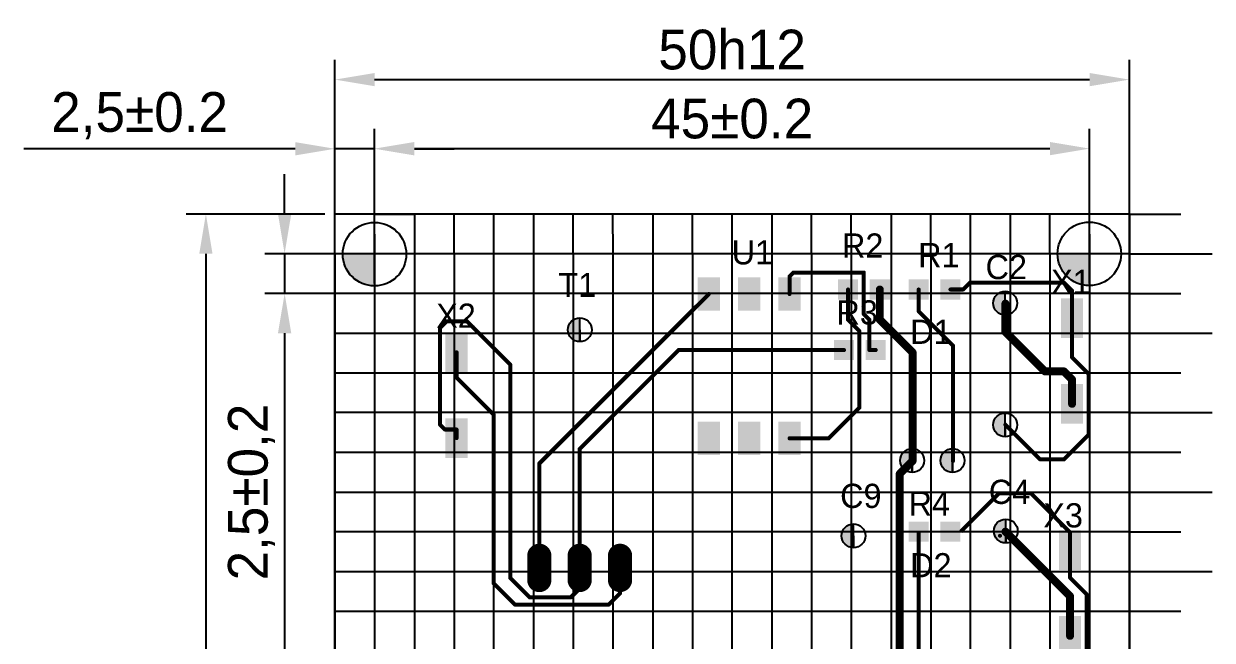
# Model space of a CAD drawing. Header units: millimetres. Extents: x 40 to 3761, y -469 to 920.
# Drawn here: x 1660.6 to 1735.4, y 108.7 to 147.5 of the extents above; entities that cross this region are included whole.
import ezdxf

# ---------------------------------------------------------------- set-up
doc = ezdxf.new("R2010")
doc.units = ezdxf.units.MM
doc.layers.get('Defpoints').update_dxf_attribs({"color": 5})
for name, color, linetype in [('3-размеры', 6, 'Continuous'), ('BottomLayer', 5, 'Continuous'), ('TopLayer', 1, 'Continuous'), ('TopOverlay', 2, 'Continuous'), ('Слой1', 7, 'Continuous')]:
    doc.layers.add(name, color=color, linetype=linetype)
doc.dimstyles.new('ISO-25', dxfattribs={"dimtxt": 2.5, "dimasz": 2.5, "dimexe": 1.25, "dimexo": 0.625, "dimtad": 1, "dimtxsty": 'Standard', "dimcen": 2.5, "dimadec": 0, "dimazin": 0, "dimtfac": 1, "dimtmove": 0, "dimatfit": 3, "dimfxl": 1, "dimarcsym": 0})

# ---------------------------------------------------------------- blocks, each defined once
blk = doc.blocks.new('*D108')
at = {"layer": '3-размеры', "color": 0, "lineweight": -2, "transparency": 16777216}
for p, q in [((1680.231, 133.69), (1680.231, 145.277)), ((1730.231, 133.69), (1730.231, 145.277)), ((1682.731, 144.027), (1727.731, 144.027))]:
    blk.add_line(p, q, dxfattribs=at)
at = {"layer": '3-размеры', "color": 0, "transparency": 16777216}
for points in [[(1682.731, 144.444), (1682.731, 143.61), (1680.231, 144.027)], [(1727.731, 144.444), (1727.731, 143.61), (1730.231, 144.027)]]:
    blk.add_solid(points, dxfattribs=at)
at = {"layer": 'Defpoints', "color": 0, "transparency": 16777216}
for p in [(1730.231, 144.027), (1680.231, 133.065), (1730.231, 133.065)]:
    blk.add_point(p, dxfattribs=at)
at = {"layer": '3-размеры', "color": 0, "transparency": 16777216, "insert": (1705.231, 145.902), "char_height": 2.5, "width": 3.75, "attachment_point": 5}
blk.add_mtext('50h12', dxfattribs=at)
blk = doc.blocks.new('*D105')
at = {"layer": '3-размеры', "color": 0, "lineweight": -2, "transparency": 16777216}
for p, q in [((1682.731, 131.19), (1682.731, 140.935)), ((1727.731, 131.19), (1727.731, 140.935)), ((1685.231, 139.685), (1725.231, 139.685))]:
    blk.add_line(p, q, dxfattribs=at)
at = {"layer": '3-размеры', "color": 0, "transparency": 16777216}
for points in [[(1685.231, 140.101), (1685.231, 139.268), (1682.731, 139.685)], [(1725.231, 140.101), (1725.231, 139.268), (1727.731, 139.685)]]:
    blk.add_solid(points, dxfattribs=at)
at = {"layer": 'Defpoints', "color": 0, "transparency": 16777216}
for p in [(1727.731, 139.685), (1682.731, 130.565), (1727.731, 130.565)]:
    blk.add_point(p, dxfattribs=at)
at = {"layer": '3-размеры', "color": 0, "transparency": 16777216, "insert": (1705.231, 141.56), "char_height": 2.5, "width": 4.16667, "attachment_point": 5}
blk.add_mtext('45%%P0.2', dxfattribs=at)
blk = doc.blocks.new('*D109')
at = {"layer": '3-размеры', "color": 0, "lineweight": -2, "transparency": 16777216}
for p, q in [((1680.231, 131.19), (1680.231, 140.924)), ((1682.731, 131.19), (1682.731, 140.924)), ((1677.731, 139.674), (1660.648, 139.674)), ((1682.731, 139.674), (1680.231, 139.674)), ((1685.231, 139.674), (1687.731, 139.674))]:
    blk.add_line(p, q, dxfattribs=at)
at = {"layer": '3-размеры', "color": 0, "transparency": 16777216}
for points in [[(1677.731, 140.09), (1677.731, 139.257), (1680.231, 139.674)], [(1685.231, 140.09), (1685.231, 139.257), (1682.731, 139.674)]]:
    blk.add_solid(points, dxfattribs=at)
at = {"layer": 'Defpoints', "color": 0, "transparency": 16777216}
for p in [(1680.231, 139.674), (1680.231, 130.565), (1682.731, 130.565)]:
    blk.add_point(p, dxfattribs=at)
at = {"layer": '3-размеры', "color": 0, "transparency": 16777216, "insert": (1667.939, 141.757), "char_height": 2.5, "attachment_point": 5}
blk.add_mtext('2,5%%P0.2', dxfattribs=at)
blk = doc.blocks.new('*D110')
at = {"layer": '3-размеры', "color": 0, "lineweight": -2, "transparency": 16777216}
for p, q in [((1679.606, 135.565), (1670.86, 135.565)), ((1672.11, 133.065), (1672.11, -14.435)), ((1679.606, -16.935), (1670.86, -16.935))]:
    blk.add_line(p, q, dxfattribs=at)
at = {"layer": '3-размеры', "color": 0, "transparency": 16777216}
for points in [[(1671.693, 133.065), (1672.526, 133.065), (1672.11, 135.565)], [(1671.693, -14.435), (1672.526, -14.435), (1672.11, -16.935)]]:
    blk.add_solid(points, dxfattribs=at)
at = {"layer": 'Defpoints', "color": 0, "transparency": 16777216}
for p in [(1680.231, 135.565), (1672.11, -16.935), (1680.231, -16.935)]:
    blk.add_point(p, dxfattribs=at)
at = {"layer": '3-размеры', "color": 0, "transparency": 16777216, "insert": (1670.235, 59.315), "char_height": 2.5, "attachment_point": 5, "rotation": 90}
blk.add_mtext('150h12', dxfattribs=at)
blk = doc.blocks.new('*D106')
at = {"layer": '3-размеры', "color": 0, "lineweight": -2, "transparency": 16777216}
for p, q in [((1682.106, 130.565), (1675.815, 130.565)), ((1677.065, 128.065), (1677.065, -11.917)), ((1682.109, -14.417), (1675.815, -14.417))]:
    blk.add_line(p, q, dxfattribs=at)
at = {"layer": '3-размеры', "color": 0, "transparency": 16777216}
for points in [[(1676.648, 128.065), (1677.482, 128.065), (1677.065, 130.565)], [(1676.648, -11.917), (1677.482, -11.917), (1677.065, -14.417)]]:
    blk.add_solid(points, dxfattribs=at)
at = {"layer": 'Defpoints', "color": 0, "transparency": 16777216}
for p in [(1682.731, 130.565), (1677.065, -14.417), (1682.734, -14.417)]:
    blk.add_point(p, dxfattribs=at)
at = {"layer": '3-размеры', "color": 0, "transparency": 16777216, "insert": (1675.19, 58.074), "char_height": 2.5, "attachment_point": 5, "rotation": 90}
blk.add_mtext('145%%P0.2', dxfattribs=at)
blk = doc.blocks.new('*U101')
for p, q in [((-2.5, 73.75), (-2.5, 76.25)), ((0.003, 73.75), (0, 76.25)), ((2.5, 76.25), (2.5, -76.25)), ((-2.5, 73.75), (-2.5, -76.25)), ((0.003, -76.25), (0.003, 73.75))]:
    blk.add_line(p, q)
blk = doc.blocks.new('*U102')
at = {"color": 0, "linetype": 'ByBlock', "lineweight": -2, "transparency": 16777216}
for p in [(0, 0), (7.5, 0), (15, 0), (22.5, 0), (30, 0), (37.5, 0), (45, 0)]:
    blk.add_blockref('*U101', p, dxfattribs=at)
blk = doc.blocks.new('*U103')
for p, q in [((25, 2.5), (-25, 2.5)), ((-25, 0), (25, 0)), ((-25, -2.5), (25, -2.5))]:
    blk.add_line(p, q)
blk = doc.blocks.new('*U104')
at = {"color": 0, "linetype": 'ByBlock', "lineweight": -2, "transparency": 16777216}
for p in [(0, 142.5), (0, 135), (0, 127.5)]:
    blk.add_blockref('*U103', p, dxfattribs=at)
blk = doc.blocks.new('*D112')
at = {"layer": '3-размеры', "color": 0, "lineweight": -2, "transparency": 16777216}
for p, q in [((1677.065, 135.565), (1677.065, 138.065)), ((1682.109, 133.065), (1675.815, 133.065)), ((1677.065, 133.065), (1677.065, 130.565)), ((1682.109, 130.565), (1675.815, 130.565)), ((1677.065, 128.065), (1677.065, 110.565))]:
    blk.add_line(p, q, dxfattribs=at)
at = {"layer": '3-размеры', "color": 0, "transparency": 16777216}
for points in [[(1676.648, 135.565), (1677.482, 135.565), (1677.065, 133.065)], [(1676.648, 128.065), (1677.482, 128.065), (1677.065, 130.565)]]:
    blk.add_solid(points, dxfattribs=at)
at = {"layer": 'Defpoints', "color": 0, "transparency": 16777216}
for p in [(1682.734, 133.065), (1677.065, 130.565), (1682.734, 130.565)]:
    blk.add_point(p, dxfattribs=at)
at = {"layer": '3-размеры', "color": 0, "transparency": 16777216, "insert": (1674.982, 118.065), "char_height": 2.5, "width": 5.41667, "attachment_point": 5, "rotation": 90}
blk.add_mtext('2,5%%P0,2', dxfattribs=at)

msp = doc.modelspace()

# ---------------------------------------------------------------- hatches: boundary and pattern name
h = msp.add_hatch(color=256)
h.dxf.hatch_style = 1
h.paths.add_polyline_path([(1722.416, 130.7, 0.414214), (1721.666, 129.95, 0.414214), (1722.416, 129.2), (1722.416, 129.95)])
h = msp.add_hatch(color=256)
h.dxf.hatch_style = 1
h.paths.add_polyline_path([(1695.644, 129.032, 0.414214), (1694.894, 128.282, 0.414214), (1695.644, 127.532), (1695.644, 128.282)])
h = msp.add_hatch(color=256)
h.dxf.hatch_style = 1
h.paths.add_polyline_path([(1722.416, 123.039, 0.414214), (1721.666, 122.289, 0.414214), (1722.416, 121.539), (1722.416, 122.289)])
h = msp.add_hatch(color=256)
h.dxf.hatch_style = 1
h.paths.add_polyline_path([(1716.563, 120.792, 0.414214), (1715.813, 120.042, 0.414214), (1716.563, 119.292), (1716.563, 120.042)])
h = msp.add_hatch(color=256)
h.dxf.hatch_style = 1
h.paths.add_polyline_path([(1719.099, 120.792, 0.414214), (1718.349, 120.042, 0.414214), (1719.099, 119.292), (1719.099, 120.042)])
h = msp.add_hatch(color=256)
h.dxf.hatch_style = 1
h.paths.add_polyline_path([(1712.869, 116.063, 0.414214), (1712.119, 115.313, 0.414214), (1712.869, 114.563), (1712.869, 115.313)])
h = msp.add_hatch(color=256)
h.dxf.hatch_style = 1
h.paths.add_polyline_path([(1722.45, 116.361, 0.414214), (1721.7, 115.611, 0.414214), (1722.45, 114.861), (1722.45, 115.611)])
at = {"layer": 'BottomLayer'}
h = msp.add_hatch(color=256, dxfattribs=at)
h.dxf.hatch_style = 1
edge = h.paths.add_edge_path()
edge.add_line((1682.722, 133.039), (1680.722, 133.039))
edge.add_arc((1682.735, 133.052), 2.013, 180.37805, 269.62195)
edge.add_line((1682.722, 131.039), (1682.722, 133.039))
h = msp.add_hatch(color=256, dxfattribs=at)
h.dxf.hatch_style = 1
edge = h.paths.add_edge_path()
edge.add_line((1727.709, 133.062), (1725.709, 133.062))
edge.add_arc((1727.722, 133.075), 2.013, 180.37805, 269.62195)
edge.add_line((1727.709, 131.062), (1727.709, 133.062))

# ---------------------------------------------------------------- linework, layer by layer
for p, q in [((1730.231, 135.565), (1680.231, 135.565)), ((1682.731, 135.565), (1685.231, 135.565)), ((1730.231, 133.065), (1730.231, 135.565)), ((1730.231, 135.565), (1733.479, 135.565)), ((1680.231, -16.935), (1680.231, 133.065)), ((1730.231, 133.065), (1680.231, 133.065)), ((1730.231, 133.065), (1730.231, 131.815)), ((1730.231, 133.065), (1735.447, 133.065)), ((1730.231, -16.935), (1730.231, 133.065)), ((1730.231, 131.815), (1730.231, -16.935)), ((1730.231, 130.565), (1733.479, 130.565)), ((1730.231, 128.065), (1735.447, 128.065)), ((1730.231, 125.565), (1733.479, 125.565)), ((1730.231, 123.065), (1735.447, 123.065)), ((1730.231, 120.565), (1733.479, 120.565)), ((1730.231, 118.065), (1735.447, 118.065)), ((1730.231, 115.565), (1733.479, 115.565)), ((1730.231, 113.065), (1735.447, 113.065)), ((1730.231, 110.565), (1733.479, 110.565))]:
    msp.add_line(p, q)
for centre in [(1682.722, 133.039), (1727.709, 133.062)]:
    msp.add_circle(centre, 2, dxfattribs=at)
at = {"layer": 'TopLayer'}
for points, const_width in [([(1709.097, 131.882), (1708.843, 131.628)], 0.254), ([(1708.843, 130.529), (1708.843, 131.628)], 0.254), ([(1713.516, 131.882), (1709.097, 131.882)], 0.254), ([(1713.516, 129.266), (1713.516, 131.882)], 0.254), ([(1712.526, 128.91), (1712.526, 130.815)], 0.254), ([(1714.526, 128.91), (1714.526, 130.815)], 0.5), ([(1716.971, 129.444), (1716.971, 130.815)], 0.254), ([(1719.765, 130.815), (1718.971, 130.815)], 0.254), ([(1720.197, 131.247), (1719.765, 130.815)], 0.254), ([(1726.115, 131.247), (1720.197, 131.247)], 0.254), ([(1726.623, 130.739), (1726.115, 131.247)], 0.254), ([(1703.763, 130.529), (1693.095, 119.861)], 0.254), ([(1722.432, 128.148), (1722.432, 129.926)], 0.5), ([(1726.623, 129.018), (1726.623, 130.739)], 0.254), ([(1719.13, 127.285), (1716.971, 129.444)], 0.254), ([(1687.253, 128.809), (1686.846, 128.402)], 0.254), ([(1688.548, 128.809), (1687.253, 128.809)], 0.254), ([(1691.266, 126.091), (1688.548, 128.809)], 0.254), ([(1713.237, 128.199), (1712.526, 128.91)], 0.254), ([(1713.872, 128.91), (1713.516, 129.266)], 0.254), ([(1713.872, 127.005), (1713.872, 128.91)], 0.254), ([(1716.59, 126.846), (1714.526, 128.91)], 0.5), ([(1726.623, 126.548), (1726.623, 129.018)], 0.254), ([(1686.846, 122.306), (1686.846, 128.402)], 0.254), ([(1713.237, 123.373), (1713.237, 128.199)], 0.254), ([(1724.921, 125.659), (1722.432, 128.148)], 0.5), ([(1719.13, 120.02), (1719.13, 127.285)], 0.254), ([(1687.888, 125.278), (1687.888, 126.859)], 0.254), ([(1701.858, 127.005), (1695.635, 120.782)], 0.254), ([(1712.272, 127.005), (1701.858, 127.005)], 0.254), ([(1714.272, 127.005), (1713.872, 127.005)], 0.254), ([(1716.59, 120.02), (1716.59, 126.846)], 0.5), ([(1727.664, 125.507), (1726.623, 126.548)], 0.254), ([(1691.266, 112.654), (1691.266, 126.091)], 0.254), ([(1726.115, 125.659), (1724.921, 125.659)], 0.5), ([(1726.623, 125.151), (1726.115, 125.659)], 0.5), ([(1690.225, 122.941), (1687.888, 125.278)], 0.254), ([(1726.623, 123.618), (1726.623, 125.151)], 0.5), ([(1727.664, 121.671), (1727.664, 125.507)], 0.254), ([(1713.237, 123.373), (1711.307, 121.443)], 0.254), ([(1690.225, 112.311), (1690.225, 122.941)], 0.254), ([(1687.151, 122.001), (1686.846, 122.306)], 0.254), ([(1687.888, 122.001), (1687.151, 122.001)], 0.254), ([(1687.888, 121.459), (1687.888, 122.001)], 0.254), ([(1724.616, 120.122), (1722.432, 122.306)], 0.254), ([(1708.843, 121.443), (1708.843, 121.449)], 0.254), ([(1711.307, 121.443), (1708.843, 121.443)], 0.254), ([(1727.664, 121.671), (1726.115, 120.122)], 0.254), ([(1695.635, 113.289), (1695.635, 120.782)], 0.254), ([(1693.095, 113.289), (1693.095, 119.861)], 0.254), ([(1716.59, 120.02), (1715.777, 119.207)], 0.5), ([(1726.115, 120.122), (1724.616, 120.122)], 0.254), ([(1715.777, 106.736), (1715.777, 119.207)], 0.5), ([(1722.025, 117.988), (1719.612, 115.575)], 0.254), ([(1724.032, 117.988), (1722.025, 117.988)], 0.254), ([(1726.496, 115.524), (1724.032, 117.988)], 0.254), ([(1716.971, 108.082), (1716.971, 115.575)], 0.254), ([(1726.496, 111.511), (1722.432, 115.575)], 0.5), ([(1726.496, 114.413), (1726.496, 115.524)], 0.254), ([(1693.095, 114.051), (1693.095, 112.527)], 1.524), ([(1695.635, 114.051), (1695.635, 112.527)], 1.524), ([(1698.175, 114.051), (1698.175, 112.527)], 1.524), ([(1726.496, 112.68), (1726.496, 114.413)], 0.254), ([(1695.635, 111.994), (1695.635, 113.289)], 0.254), ([(1698.175, 111.689), (1698.175, 113.289)], 0.254), ([(1691.552, 110.984), (1690.225, 112.311)], 0.254), ([(1692.482, 111.438), (1691.266, 112.654)], 0.254), ([(1727.537, 111.638), (1726.496, 112.68)], 0.254), ([(1695.079, 111.438), (1692.482, 111.438)], 0.254), ([(1695.635, 111.994), (1695.079, 111.438)], 0.254), ([(1698.175, 111.689), (1697.47, 110.984)], 0.254), ([(1726.496, 109.013), (1726.496, 111.511)], 0.5), ([(1727.537, 107.422), (1727.537, 111.638)], 0.254), ([(1697.47, 110.984), (1691.552, 110.984)], 0.254)]:
    msp.add_lwpolyline(points, dxfattribs=dict(at, const_width=const_width))
for points, const_width in [([(1708.906, 131.628, -1), (1708.779, 131.628, -1)], 0.127), ([(1708.906, 131.628, -1), (1708.779, 131.628, -1)], 0.127), ([(1709.16, 131.882, -1), (1709.033, 131.882, -1)], 0.127), ([(1709.16, 131.882, -1), (1709.033, 131.882, -1)], 0.127), ([(1713.58, 131.882, -1), (1713.453, 131.882, -1)], 0.127), ([(1713.58, 131.882, -1), (1713.453, 131.882, -1)], 0.127), ([(1712.589, 130.815, -1), (1712.462, 130.815, -1)], 0.127), ([(1714.651, 130.815, -1), (1714.401, 130.815, -1)], 0.25), ([(1717.034, 130.815, -1), (1716.907, 130.815, -1)], 0.127), ([(1719.034, 130.815, -1), (1718.907, 130.815, -1)], 0.127), ([(1719.828, 130.815, -1), (1719.701, 130.815, -1)], 0.127), ([(1719.828, 130.815, -1), (1719.701, 130.815, -1)], 0.127), ([(1720.26, 131.247, -1), (1720.133, 131.247, -1)], 0.127), ([(1720.26, 131.247, -1), (1720.133, 131.247, -1)], 0.127), ([(1726.178, 131.247, -1), (1726.051, 131.247, -1)], 0.127), ([(1726.178, 131.247, -1), (1726.051, 131.247, -1)], 0.127), ([(1703.826, 130.529, -1), (1703.699, 130.529, -1)], 0.127), ([(1708.906, 130.529, -1), (1708.779, 130.529, -1)], 0.127), ([(1722.557, 129.926, -1), (1722.307, 129.926, -1)], 0.25), ([(1726.686, 130.739, -1), (1726.559, 130.739, -1)], 0.127), ([(1726.686, 130.739, -1), (1726.559, 130.739, -1)], 0.127), ([(1717.034, 129.444, -1), (1716.907, 129.444, -1)], 0.127), ([(1717.034, 129.444, -1), (1716.907, 129.444, -1)], 0.127), ([(1687.316, 128.809, -1), (1687.189, 128.809, -1)], 0.127), ([(1687.316, 128.809, -1), (1687.189, 128.809, -1)], 0.127), ([(1688.612, 128.809, -1), (1688.485, 128.809, -1)], 0.127), ([(1688.612, 128.809, -1), (1688.485, 128.809, -1)], 0.127), ([(1712.589, 128.91, -1), (1712.462, 128.91, -1)], 0.127), ([(1712.589, 128.91, -1), (1712.462, 128.91, -1)], 0.127), ([(1713.58, 129.266, -1), (1713.453, 129.266, -1)], 0.127), ([(1713.58, 129.266, -1), (1713.453, 129.266, -1)], 0.127), ([(1713.935, 128.91, -1), (1713.808, 128.91, -1)], 0.127), ([(1713.935, 128.91, -1), (1713.808, 128.91, -1)], 0.127), ([(1714.651, 128.91, -1), (1714.401, 128.91, -1)], 0.25), ([(1714.651, 128.91, -1), (1714.401, 128.91, -1)], 0.25), ([(1726.686, 129.018, -1), (1726.559, 129.018, -1)], 0.127), ([(1726.686, 129.018, -1), (1726.559, 129.018, -1)], 0.127), ([(1686.91, 128.402, -1), (1686.783, 128.402, -1)], 0.127), ([(1686.91, 128.402, -1), (1686.783, 128.402, -1)], 0.127), ([(1713.3, 128.199, -1), (1713.173, 128.199, -1)], 0.127), ([(1713.3, 128.199, -1), (1713.173, 128.199, -1)], 0.127), ([(1722.557, 128.148, -1), (1722.307, 128.148, -1)], 0.25), ([(1722.557, 128.148, -1), (1722.307, 128.148, -1)], 0.25), ([(1719.193, 127.285, -1), (1719.066, 127.285, -1)], 0.127), ([(1719.193, 127.285, -1), (1719.066, 127.285, -1)], 0.127), ([(1687.951, 126.859, -1), (1687.824, 126.859, -1)], 0.127), ([(1701.921, 127.005, -1), (1701.794, 127.005, -1)], 0.127), ([(1701.921, 127.005, -1), (1701.794, 127.005, -1)], 0.127), ([(1712.335, 127.005, -1), (1712.208, 127.005, -1)], 0.127), ([(1713.935, 127.005, -1), (1713.808, 127.005, -1)], 0.127), ([(1713.935, 127.005, -1), (1713.808, 127.005, -1)], 0.127), ([(1714.335, 127.005, -1), (1714.208, 127.005, -1)], 0.127), ([(1716.715, 126.846, -1), (1716.465, 126.846, -1)], 0.25), ([(1716.715, 126.846, -1), (1716.465, 126.846, -1)], 0.25), ([(1726.686, 126.548, -1), (1726.559, 126.548, -1)], 0.127), ([(1726.686, 126.548, -1), (1726.559, 126.548, -1)], 0.127), ([(1691.329, 126.091, -1), (1691.202, 126.091, -1)], 0.127), ([(1691.329, 126.091, -1), (1691.202, 126.091, -1)], 0.127), ([(1725.046, 125.659, -1), (1724.796, 125.659, -1)], 0.25), ([(1725.046, 125.659, -1), (1724.796, 125.659, -1)], 0.25), ([(1726.24, 125.659, -1), (1725.99, 125.659, -1)], 0.25), ([(1726.24, 125.659, -1), (1725.99, 125.659, -1)], 0.25), ([(1687.951, 125.278, -1), (1687.824, 125.278, -1)], 0.127), ([(1687.951, 125.278, -1), (1687.824, 125.278, -1)], 0.127), ([(1726.748, 125.151, -1), (1726.498, 125.151, -1)], 0.25), ([(1726.748, 125.151, -1), (1726.498, 125.151, -1)], 0.25), ([(1727.728, 125.507, -1), (1727.601, 125.507, -1)], 0.127), ([(1727.728, 125.507, -1), (1727.601, 125.507, -1)], 0.127), ([(1713.3, 123.373, -1), (1713.173, 123.373, -1)], 0.127), ([(1713.3, 123.373, -1), (1713.173, 123.373, -1)], 0.127), ([(1726.748, 123.618, -1), (1726.498, 123.618, -1)], 0.25), ([(1690.288, 122.941, -1), (1690.161, 122.941, -1)], 0.127), ([(1690.288, 122.941, -1), (1690.161, 122.941, -1)], 0.127), ([(1686.91, 122.306, -1), (1686.783, 122.306, -1)], 0.127), ([(1686.91, 122.306, -1), (1686.783, 122.306, -1)], 0.127), ([(1687.215, 122.001, -1), (1687.088, 122.001, -1)], 0.127), ([(1687.215, 122.001, -1), (1687.088, 122.001, -1)], 0.127), ([(1687.951, 122.001, -1), (1687.824, 122.001, -1)], 0.127), ([(1687.951, 122.001, -1), (1687.824, 122.001, -1)], 0.127), ([(1722.495, 122.306, -1), (1722.368, 122.306, -1)], 0.127), ([(1687.951, 121.459, -1), (1687.824, 121.459, -1)], 0.127), ([(1708.906, 121.449, -1), (1708.779, 121.449, -1)], 0.127), ([(1708.906, 121.443, -1), (1708.779, 121.443, -1)], 0.127), ([(1708.906, 121.443, -1), (1708.779, 121.443, -1)], 0.127), ([(1711.37, 121.443, -1), (1711.243, 121.443, -1)], 0.127), ([(1711.37, 121.443, -1), (1711.243, 121.443, -1)], 0.127), ([(1727.728, 121.671, -1), (1727.601, 121.671, -1)], 0.127), ([(1727.728, 121.671, -1), (1727.601, 121.671, -1)], 0.127), ([(1695.698, 120.782, -1), (1695.571, 120.782, -1)], 0.127), ([(1695.698, 120.782, -1), (1695.571, 120.782, -1)], 0.127), ([(1693.158, 119.861, -1), (1693.031, 119.861, -1)], 0.127), ([(1693.158, 119.861, -1), (1693.031, 119.861, -1)], 0.127), ([(1716.715, 120.02, -1), (1716.465, 120.02, -1)], 0.25), ([(1716.715, 120.02, -1), (1716.465, 120.02, -1)], 0.25), ([(1719.193, 120.02, -1), (1719.066, 120.02, -1)], 0.127), ([(1724.68, 120.122, -1), (1724.553, 120.122, -1)], 0.127), ([(1724.68, 120.122, -1), (1724.553, 120.122, -1)], 0.127), ([(1726.178, 120.122, -1), (1726.051, 120.122, -1)], 0.127), ([(1726.178, 120.122, -1), (1726.051, 120.122, -1)], 0.127), ([(1715.902, 119.207, -1), (1715.652, 119.207, -1)], 0.25), ([(1715.902, 119.207, -1), (1715.652, 119.207, -1)], 0.25), ([(1724.095, 117.988, -1), (1723.968, 117.988, -1)], 0.127), ([(1724.095, 117.988, -1), (1723.968, 117.988, -1)], 0.127), ([(1722.154, 115.311, -1), (1722.027, 115.311, -1)], 0.127), ([(1722.154, 115.311, -1), (1722.027, 115.311, -1)], 0.127), ([(1722.557, 115.575, -1), (1722.307, 115.575, -1)], 0.25), ([(1726.559, 115.524, -1), (1726.432, 115.524, -1)], 0.127), ([(1726.559, 115.524, -1), (1726.432, 115.524, -1)], 0.127), ([(1693.476, 114.051, -1), (1692.714, 114.051, -1)], 0.762), ([(1696.016, 114.051, -1), (1695.254, 114.051, -1)], 0.762), ([(1698.556, 114.051, -1), (1697.794, 114.051, -1)], 0.762), ([(1726.559, 114.413, -1), (1726.432, 114.413, -1)], 0.127), ([(1726.559, 114.413, -1), (1726.432, 114.413, -1)], 0.127), ([(1693.476, 112.527, -1), (1692.714, 112.527, -1)], 0.762), ([(1693.158, 113.289, -1), (1693.031, 113.289, -1)], 0.127), ([(1696.016, 112.527, -1), (1695.254, 112.527, -1)], 0.762), ([(1695.698, 113.289, -1), (1695.571, 113.289, -1)], 0.127), ([(1695.698, 113.289, -1), (1695.571, 113.289, -1)], 0.127), ([(1698.556, 112.527, -1), (1697.794, 112.527, -1)], 0.762), ([(1698.238, 113.289, -1), (1698.111, 113.289, -1)], 0.127), ([(1690.288, 112.311, -1), (1690.161, 112.311, -1)], 0.127), ([(1690.288, 112.311, -1), (1690.161, 112.311, -1)], 0.127), ([(1691.329, 112.654, -1), (1691.202, 112.654, -1)], 0.127), ([(1691.329, 112.654, -1), (1691.202, 112.654, -1)], 0.127), ([(1726.559, 112.68, -1), (1726.432, 112.68, -1)], 0.127), ([(1726.559, 112.68, -1), (1726.432, 112.68, -1)], 0.127), ([(1692.545, 111.438, -1), (1692.418, 111.438, -1)], 0.127), ([(1692.545, 111.438, -1), (1692.418, 111.438, -1)], 0.127), ([(1695.143, 111.438, -1), (1695.016, 111.438, -1)], 0.127), ([(1695.143, 111.438, -1), (1695.016, 111.438, -1)], 0.127), ([(1695.698, 111.994, -1), (1695.571, 111.994, -1)], 0.127), ([(1695.698, 111.994, -1), (1695.571, 111.994, -1)], 0.127), ([(1698.238, 111.689, -1), (1698.111, 111.689, -1)], 0.127), ([(1698.238, 111.689, -1), (1698.111, 111.689, -1)], 0.127), ([(1726.621, 111.511, -1), (1726.371, 111.511, -1)], 0.25), ([(1726.621, 111.511, -1), (1726.371, 111.511, -1)], 0.25), ([(1727.601, 111.638, -1), (1727.474, 111.638, -1)], 0.127), ([(1727.601, 111.638, -1), (1727.474, 111.638, -1)], 0.127), ([(1691.615, 110.984, -1), (1691.488, 110.984, -1)], 0.127), ([(1691.615, 110.984, -1), (1691.488, 110.984, -1)], 0.127), ([(1697.533, 110.984, -1), (1697.406, 110.984, -1)], 0.127), ([(1697.533, 110.984, -1), (1697.406, 110.984, -1)], 0.127), ([(1726.621, 109.013, -1), (1726.371, 109.013, -1)], 0.25)]:
    msp.add_lwpolyline(points, format="xyb", close=True, dxfattribs=dict(at, const_width=const_width))
for points in [[(1703.068, 129.484), (1703.068, 131.574), (1704.458, 129.484), (1704.458, 131.574)], [(1705.608, 129.484), (1705.608, 131.574), (1706.998, 129.484), (1706.998, 131.574)], [(1708.148, 129.484), (1708.148, 131.574), (1709.538, 129.484), (1709.538, 131.574)], [(1713.156, 130.18), (1711.896, 130.18), (1713.156, 131.45), (1711.896, 131.45)], [(1715.156, 130.18), (1713.896, 130.18), (1715.156, 131.45), (1713.896, 131.45)], [(1717.601, 130.18), (1716.341, 130.18), (1717.601, 131.45), (1716.341, 131.45)], [(1719.601, 130.18), (1718.341, 130.18), (1719.601, 131.45), (1718.341, 131.45)], [(1725.923, 127.768), (1725.923, 130.268), (1727.323, 127.768), (1727.323, 130.268)], [(1687.188, 125.609), (1687.188, 128.109), (1688.588, 125.609), (1688.588, 128.109)], [(1712.902, 126.37), (1711.642, 126.37), (1712.902, 127.64), (1711.642, 127.64)], [(1714.902, 126.37), (1713.642, 126.37), (1714.902, 127.64), (1713.642, 127.64)], [(1725.923, 122.368), (1725.923, 124.868), (1727.323, 122.368), (1727.323, 124.868)], [(1687.188, 120.209), (1687.188, 122.709), (1688.588, 120.209), (1688.588, 122.709)], [(1703.068, 120.404), (1703.068, 122.494), (1704.458, 120.404), (1704.458, 122.494)], [(1705.608, 120.404), (1705.608, 122.494), (1706.998, 120.404), (1706.998, 122.494)], [(1708.148, 120.404), (1708.148, 122.494), (1709.538, 120.404), (1709.538, 122.494)], [(1717.601, 114.94), (1716.341, 114.94), (1717.601, 116.21), (1716.341, 116.21)], [(1719.601, 114.94), (1718.341, 114.94), (1719.601, 116.21), (1718.341, 116.21)], [(1725.796, 113.163), (1725.796, 115.663), (1727.196, 113.163), (1727.196, 115.663)], [(1725.796, 107.763), (1725.796, 110.263), (1727.196, 107.763), (1727.196, 110.263)]]:
    msp.add_solid(points, dxfattribs=at)
at = {"layer": 'Слой1'}
for p, q in [((1722.416, 129.2), (1722.416, 130.7)), ((1722.416, 129.95), (1722.416, 129.2)), ((1695.644, 127.532), (1695.644, 129.032)), ((1695.644, 128.282), (1695.644, 127.532)), ((1722.416, 121.539), (1722.416, 123.039)), ((1722.416, 122.289), (1722.416, 121.539)), ((1716.563, 119.292), (1716.563, 120.792)), ((1719.099, 119.292), (1719.099, 120.792)), ((1716.563, 120.042), (1716.563, 119.292)), ((1719.099, 120.042), (1719.099, 119.292)), ((1712.869, 114.563), (1712.869, 116.063)), ((1722.45, 114.861), (1722.45, 116.361)), ((1712.869, 115.313), (1712.869, 114.563)), ((1722.45, 115.611), (1722.45, 114.861))]:
    msp.add_line(p, q, dxfattribs=at)
for centre in [(1722.416, 129.95), (1695.644, 128.282), (1722.416, 122.289), (1716.563, 120.042), (1719.099, 120.042), (1712.869, 115.313), (1722.45, 115.611)]:
    msp.add_circle(centre, 0.75, dxfattribs=at)

# ---------------------------------------------------------------- block references
for name, p in [('*U102', (1682.731, 59.315)), ('*U104', (1705.231, -14.435))]:
    msp.add_blockref(name, p)

# ---------------------------------------------------------------- texts
at = {"layer": 'TopOverlay'}
for s, p in [('U1', (1705.201, 132.394)), ('R2', (1712.146, 132.82)), ('R1', (1716.939, 132.218)), ('C2', (1721.181, 131.467)), ('T1', (1694.292, 130.337)), ('X1', (1725.305, 130.536)), ('R3', (1711.797, 128.609)), ('X2', (1686.605, 128.403)), ('D1', (1716.436, 127.392)), ('C9', (1712.028, 117.062)), ('C4', (1721.382, 117.316)), ('R4', (1716.337, 116.577)), ('X3', (1724.817, 115.837)), ('D2', (1716.436, 112.694))]:
    msp.add_text(s, height=1.524, dxfattribs=at).set_placement(p)

# ---------------------------------------------------------------- dimensions: what is measured, and where the dimension line sits
at = {"layer": '3-размеры'}
for base, p1, p2, text, picture, middle in [((1730.231, 144.027), (1680.231, 133.065), (1730.231, 133.065), '<>h12', '*D108', (1705.231, 144.027)), ((1727.731, 139.685), (1682.731, 130.565), (1727.731, 130.565), '<>%%P0.2', '*D105', (1705.231, 139.685))]:
    dim = msp.add_linear_dim(base=base, p1=p1, p2=p2, text=text, dimstyle='ISO-25', dxfattribs=at)
    dim.commit()
    dim.dimension.update_dxf_attribs({"geometry": picture, "text_midpoint": middle, "dimtype": 160})
dim = msp.add_linear_dim(base=(1680.231, 139.674), p1=(1682.731, 130.565), p2=(1680.231, 130.565), text='<>%%P0.2', dimstyle='ISO-25', dxfattribs=at)
dim.commit()
dim.dimension.update_dxf_attribs({"geometry": '*D109', "text_midpoint": (1667.939, 141.757)})
for base, p1, p2, text, picture, middle in [((1677.065, 130.565), (1682.734, 133.065), (1682.734, 130.565), '<>%%P0,2', '*D112', (1674.982, 118.065)), ((1672.11, -16.935), (1680.231, 135.565), (1680.231, -16.935), '150h12', '*D110', (1670.235, 59.315)), ((1677.065, -14.417), (1682.731, 130.565), (1682.734, -14.417), '145%%P0.2', '*D106', (1675.19, 58.074))]:
    dim = msp.add_linear_dim(base=base, p1=p1, p2=p2, angle=90, text=text, dimstyle='ISO-25', dxfattribs=at)
    dim.commit()
    dim.dimension.update_dxf_attribs({"geometry": picture, "text_midpoint": middle})

doc.saveas('drawing.dxf')
